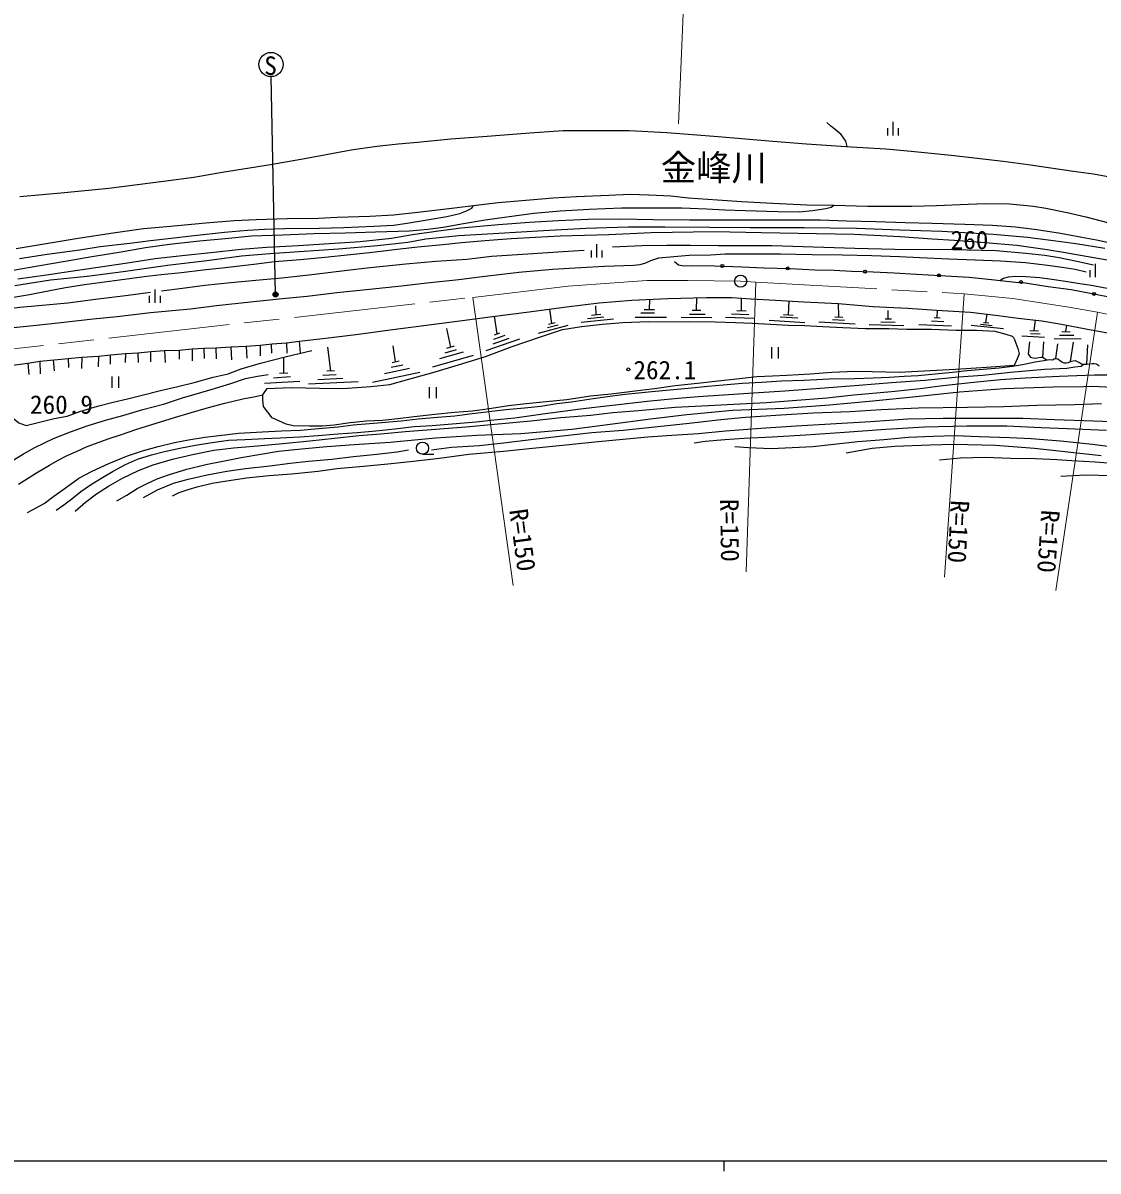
# Model space of a CAD drawing. Units: millimetres at full size, sheet at 1:1000; details may follow other scales. Extents: x 40000 to 680000, y 20000 to 380000.
# Drawn here: x 98586 to 205076, y 204000 to 317764 of the extents above; entities that cross this region are included whole.
import ezdxf
from ezdxf.enums import TextEntityAlignment as Align

# ---------------------------------------------------------------- set-up
doc = ezdxf.new("R2010")
doc.units = ezdxf.units.MM
doc.header["$LTSCALE"] = 1000
doc.linetypes.add('CHAIN', pattern=[18.5, 12, -1.5, 3.5, -1.5])
for name, color, linetype, lineweight in [('M-BGD', 7, 'Continuous', 25), ('M-BGD-EXST', 7, 'Continuous', 25), ('M-BMK', 2, 'CHAIN', 13), ('M-BMK-SRVR', 3, 'Continuous', 25), ('M-STR-HTXT', 7, 'Continuous', 13), ('M-TTL-BAND', 7, 'Continuous', 25)]:
    doc.layers.add(name, color=color, linetype=linetype, lineweight=lineweight)
doc.layers.add('M-BMK-HTXT', color=7, linetype='Continuous')
doc.styles.add('ＭＳ ゴシック', font='')
doc.styles.get('ＭＳ ゴシック').set_extended_font_data('MS Gothic')

msp = doc.modelspace()

# ---------------------------------------------------------------- hatches: boundary and pattern name
at = {"layer": 'M-BGD-EXST'}
msp.add_hatch(color=256, dxfattribs=at).paths.add_polyline_path([(123388, 290742, 1), (123827, 290981, 0.41421), (123488, 291081, 0.41421)])

# ---------------------------------------------------------------- linework, layer by layer
at = {"layer": 'M-BGD'}
for p, q in [((184241, 306628), (184241, 307325)), ((184775, 306628), (184775, 307956)), ((185308, 306628), (185308, 307325)), ((155432, 294514), (155432, 295843)), ((154899, 294514), (154899, 295211)), ((155965, 294514), (155965, 295211)), ((204838, 292579), (204838, 293908)), ((204305, 292579), (204305, 293276)), ((111667, 290026), (111667, 291355)), ((111134, 290026), (111134, 290723)), ((112200, 290026), (112200, 290723)), ((160644, 289355), (160679, 290369)), ((165304, 289308), (165336, 290521)), ((169747, 289259), (169761, 290490)), ((174404, 288842), (174479, 290215)), ((150975, 287996), (150790, 289418)), ((155361, 288870), (155322, 289727)), ((159784, 289055), (161158, 289055)), ((160130, 289355), (161158, 289355)), ((164870, 289313), (165739, 289302)), ((169285, 289276), (170209, 289242)), ((179404, 288636), (179362, 289968)), ((184300, 288440), (184293, 289256)), ((189141, 288571), (189183, 289289)), ((145569, 286964), (145286, 288698)), ((150553, 287572), (151597, 287853)), ((150645, 287907), (151306, 288085)), ((153876, 288124), (157097, 288436)), ((154515, 288487), (156121, 288643)), ((154896, 288825), (155826, 288915)), ((159225, 288605), (162334, 288605)), ((163789, 288627), (166807, 288589)), ((164624, 288916), (166154, 288897)), ((168186, 288615), (171024, 288513)), ((168781, 288944), (170496, 288882)), ((172501, 288316), (176049, 288082)), ((173583, 288645), (175339, 288530)), ((173932, 288873), (174876, 288811)), ((177426, 288132), (181023, 287957)), ((178765, 288367), (179976, 288308)), ((179012, 288655), (179796, 288617)), ((182399, 287898), (185845, 287791)), ((183553, 288163), (184989, 288118)), ((183996, 288449), (184605, 288430)), ((187315, 287889), (190573, 287767)), ((188573, 288242), (189794, 288196)), ((188838, 288583), (189444, 288560)), ((192506, 287832), (195699, 287473)), ((193422, 287930), (194597, 287798)), ((193741, 288095), (194269, 288036)), ((193978, 288069), (194080, 288898)), ((198753, 287283), (198879, 288312)), ((140952, 285654), (140556, 287480)), ((145214, 286415), (146353, 286816)), ((145303, 286870), (145835, 287058)), ((149649, 287018), (152575, 287805)), ((197514, 286746), (199771, 286631)), ((198327, 287305), (199180, 287262)), ((198399, 287001), (199358, 286952)), ((201264, 286835), (202669, 286813)), ((201496, 287181), (202302, 287169)), ((201899, 287175), (201975, 287820)), ((117697, 285559), (117726, 284491)), ((119160, 285662), (119227, 284376)), ((120686, 285742), (120768, 284537)), ((122070, 285851), (122090, 284792)), ((123162, 285944), (123214, 285051)), ((124701, 286063), (124738, 285034)), ((125957, 286217), (126033, 285039)), ((129066, 283309), (128772, 285637)), ((135495, 284196), (135260, 285764)), ((140581, 285548), (141323, 285761)), ((144483, 285309), (147798, 286477)), ((145147, 285967), (146749, 286532)), ((172738, 285640), (172738, 284522)), ((173404, 285640), (173404, 284522)), ((199612, 284640), (199720, 286162)), ((200715, 286493), (203409, 286452)), ((200881, 284524), (201102, 285958)), ((202349, 284229), (202652, 286120)), ((203964, 283954), (204074, 285856)), ((103049, 284500), (103080, 283614)), ((104418, 284639), (104400, 283522)), ((106070, 284748), (106045, 283689)), ((107216, 284859), (107233, 283943)), ((108729, 284997), (108723, 284110)), ((109959, 285085), (109981, 284122)), ((111228, 285196), (111228, 284191)), ((112617, 285304), (112665, 284116)), ((114051, 285355), (114072, 284456)), ((115351, 285457), (115348, 284295)), ((116514, 285545), (116519, 284526)), ((124412, 283078), (124413, 284638)), ((139190, 283690), (143203, 284846)), ((139882, 284513), (142223, 285188)), ((140407, 285081), (141536, 285406)), ((99066, 284049), (99179, 282916)), ((100266, 284237), (100298, 283009)), ((101588, 284375), (101671, 283297)), ((128696, 283292), (129436, 283327)), ((134390, 283042), (136888, 283572)), ((135062, 283645), (136207, 283888)), ((135152, 284124), (135837, 284269)), ((107397, 282731), (107397, 281613)), ((108063, 282731), (108063, 281613)), ((122511, 282057), (125997, 282276)), ((123395, 282614), (125098, 282720)), ((123995, 283052), (124830, 283104)), ((126879, 282005), (131798, 282236)), ((127784, 282448), (130255, 282564)), ((128293, 282873), (129599, 282934)), ((133212, 282179), (137884, 283170)), ((138834, 281689), (138834, 280571)), ((139501, 281689), (139501, 280571)), ((138168, 275023), (139290, 275023))]:
    msp.add_line(p, q, dxfattribs=at)
for points in [[(180227, 305507), (180105, 306064), (179628, 306707), (179052, 307215), (178625, 307524), (178198, 307890)], [(98279, 300562), (102706, 300963), (107090, 301407), (112516, 302082), (115524, 302497), (118304, 302970), (123093, 303745), (126661, 304375), (131097, 305178), (133647, 305551), (135753, 305780), (137659, 305966), (140959, 306282), (144154, 306497), (148803, 306870), (152099, 307113), (156087, 307113), (158623, 307099), (162366, 306898), (167457, 306526), (172876, 306067), (176214, 305781), (180632, 305480), (184070, 305279), (186582, 305048), (190516, 304652), (195682, 304070), (198164, 303740), (202645, 303080), (204625, 302802), (208603, 302088)], [(97926, 295407), (99483, 295669), (102476, 296174), (104070, 296423), (107512, 296959), (110523, 297383), (112840, 297582), (116687, 297950), (119492, 298181), (121678, 298300), (124771, 298380), (127857, 298424), (129713, 298505), (132961, 298617), (135274, 298766), (137391, 298972), (139930, 299272), (141580, 299489), (143197, 299674), (145657, 299970), (148387, 300188), (151117, 300437), (153409, 300561), (156605, 300702), (158732, 300796), (160587, 300733), (162763, 300623), (164506, 300442), (167399, 300223), (169762, 300074), (172867, 299901), (176238, 299751), (178911, 299696), (182240, 299626), (184982, 299595), (186623, 299602), (189060, 299681), (192227, 299823), (193923, 299878), (196351, 299854), (198685, 299595), (199918, 299406), (202032, 298974), (203861, 298543), (206008, 298000)], [(97017, 293169), (100252, 293727), (102756, 294162), (105408, 294619), (108129, 295067), (110735, 295525), (113110, 295858), (116063, 296167), (118608, 296407), (121232, 296657), (124328, 296777), (127391, 296888), (130538, 296971), (133504, 297064), (136882, 297161), (138679, 297341), (140202, 297539), (142213, 297886), (144366, 298260), (146501, 298569), (149185, 298916), (151791, 299147), (154660, 299327), (157917, 299452), (159886, 299461), (161965, 299443), (163859, 299434), (166295, 299350), (168114, 299262), (170119, 299179), (173344, 299069), (175517, 299059), (176796, 299179), (178122, 299364), (178653, 299516), (178911, 299696)], [(98242, 294421), (100984, 294867), (104213, 295295), (106242, 295604), (109169, 295951), (111224, 296201), (113255, 296439), (115549, 296710), (118552, 297047), (120828, 297216), (122503, 297335), (124523, 297411), (127936, 297443), (130362, 297503), (133347, 297612), (135284, 297737), (136629, 297916), (138638, 298252), (140560, 298599), (141851, 298887), (142524, 299132), (143045, 299403), (143197, 299674)], [(98066, 292403), (100919, 292791), (103986, 293253), (106484, 293617), (109357, 294074), (111691, 294425), (114656, 294745), (117193, 295027), (120211, 295333), (122748, 295537), (125864, 295717), (128422, 295877), (132003, 296106), (135100, 296431), (137166, 296791), (139747, 297151), (142002, 297462), (145686, 297797), (148773, 298036), (151602, 298186), (154572, 298308), (157785, 298347), (160964, 298289), (164628, 298259), (167803, 298259), (170909, 298269), (174749, 298269), (177553, 298264), (180169, 298167), (183056, 298089), (185968, 297987), (188656, 297914), (191874, 297837), (194629, 297715), (196885, 297550), (199028, 297297), (201352, 296923), (203466, 296554), (204933, 296277), (207686, 295664)], [(97441, 290547), (99226, 290870), (101069, 291208), (102805, 291552), (104677, 291847), (106666, 292128), (108156, 292304), (110585, 292635), (112285, 292831), (114302, 293042), (116435, 293303), (118620, 293521), (121463, 293859), (123493, 294119), (126069, 294309), (128493, 294547), (131041, 294808), (133213, 295061), (135648, 295357), (137693, 295567), (140191, 295814), (142011, 295997), (144755, 296229), (146948, 296411), (149361, 296545), (151799, 296685), (156626, 296805), (160803, 297004), (167061, 297098), (171726, 297010), (177179, 296907), (180932, 296827), (185476, 296604), (188648, 296364), (190844, 296245), (193901, 296013), (197048, 295750), (200042, 295319), (201654, 295056), (203330, 294745), (205983, 294297)], [(97774, 291751), (101326, 292308), (104943, 292681), (108511, 293151), (112910, 293747), (116791, 294229), (120238, 294677), (123035, 294925), (125946, 295116), (129826, 295368), (133690, 295707), (136711, 296057), (138477, 296374), (141756, 296709), (145723, 296933), (150155, 297207), (154332, 297414), (158550, 297578), (162163, 297573), (166580, 297540), (170621, 297497), (175968, 297497), (181155, 297421), (185446, 297277), (189599, 297118), (194682, 296822), (198104, 296525), (200899, 296167), (202884, 295912), (205756, 295449)], [(112305, 291233), (114404, 291496), (116593, 291794), (119176, 292056), (121664, 292273), (124229, 292518), (127205, 292834), (130711, 293259), (132982, 293522), (136497, 293912), (139474, 294157), (142554, 294374), (144997, 294645), (148602, 294890), (151552, 295080), (154163, 295261)], [(156982, 295579), (159922, 295696), (162367, 295750), (164693, 295759), (167473, 295705), (172804, 295696), (177930, 295561), (180979, 295443), (184946, 295362), (190696, 295307), (194988, 295208), (197913, 294944), (199815, 294745), (201217, 294528), (202963, 294176), (204613, 293786)], [(159709, 293819), (160292, 293993), (160777, 294230), (161585, 294478), (163043, 294623), (164579, 294764), (166695, 294796), (168156, 294882), (170292, 294877), (173625, 294871), (176758, 294823), (179763, 294780), (182664, 294731), (185420, 294618), (187414, 294537), (190312, 294392), (192895, 294295), (195425, 294187), (197877, 294042), (200074, 293773), (201508, 293557), (202815, 293351), (203909, 293109)], [(96278, 287442), (99917, 287832), (102322, 288072), (105537, 288430), (107926, 288679), (111225, 289061), (115168, 289443), (117764, 289774), (121137, 290131), (124301, 290473), (126732, 290705), (129681, 291045), (132899, 291385), (136090, 291718), (138604, 292000), (141751, 292348), (144066, 292647), (147712, 293054), (151041, 293353), (153845, 293544), (156181, 293677), (159052, 293768), (159709, 293819)], [(163121, 294123), (163524, 293799), (164038, 293704), (164924, 293744), (167069, 293712), (169791, 293585), (171982, 293498), (174586, 293435), (177031, 293316), (178945, 293261), (180645, 293158), (182817, 293087), (184881, 293016), (187083, 292865), (189408, 292739), (192312, 292581), (194526, 292344), (196008, 292162), (197197, 292042), (197448, 292084), (200147, 291644), (202401, 291346), (204122, 291030), (206030, 290655)], [(195352, 292242), (195713, 292469), (196196, 292591), (196911, 292670), (197915, 292644), (199296, 292526), (200509, 292381), (201838, 292170), (203286, 291951), (204431, 291767), (205603, 291560), (206980, 291328), (208605, 290994), (210021, 290749), (211933, 290366), (213384, 290099), (213823, 290013)], [(83858, 286099), (84210, 286598), (85196, 287077), (87186, 287602), (89035, 287991), (91460, 288515), (93450, 288886), (96070, 289349), (98287, 289602), (100123, 289783), (103014, 290046), (105782, 290380), (108990, 290797), (111216, 291096)], [(96780, 283757), (99066, 284049), (100266, 284237), (101662, 284383), (103049, 284500), (104418, 284639), (106070, 284748), (107282, 284865), (108729, 284997), (109959, 285085), (111288, 285202), (112617, 285304), (114051, 285355), (115351, 285457), (116514, 285545), (117697, 285559), (119160, 285662), (120686, 285742), (122070, 285851), (123275, 285954), (124701, 286063), (125957, 286217), (128305, 286502), (131828, 286941), (134963, 287357), (138304, 287796), (141593, 288198), (145094, 288673), (148720, 289148), (152419, 289631), (155657, 290032), (158910, 290289), (162448, 290449), (166292, 290545), (168808, 290544), (170714, 290435), (173114, 290289), (175934, 290136), (179362, 289968), (182769, 289683), (186249, 289514), (189070, 289295), (192447, 289098), (195196, 288762), (197169, 288521), (199501, 288236), (201466, 287915), (203880, 287468), (206928, 286906)], [(198299, 286182), (198164, 284951), (198387, 284660), (198793, 284545), (199003, 284572), (199436, 284640), (199612, 284640), (199975, 284369)], [(95162, 283060), (95751, 281378), (96351, 280254), (97130, 279010), (98185, 278136), (98898, 277889), (100238, 278221), (101674, 278554), (102970, 278791), (104224, 279276), (105983, 279798), (107532, 280188), (108925, 280502), (110275, 280835), (112224, 281338), (113916, 281756), (115538, 282148), (117410, 282661), (118922, 283012), (120195, 283487), (122125, 284059), (124563, 284676), (127188, 285324)], [(99028, 269250), (100684, 270161), (101632, 270861), (102885, 271778), (104124, 272653), (105451, 273352), (107083, 274110), (108933, 274866), (110424, 275370), (111967, 275792), (113611, 276177), (114974, 276448), (116610, 276720), (118032, 276900), (119939, 277104), (122314, 277232), (124211, 277352), (126065, 277420), (127867, 277593), (129810, 277751), (131300, 277939), (133313, 278106), (136048, 278347), (137742, 278527), (139655, 278686), (141359, 278844), (142814, 279025), (144749, 279251), (146429, 279447), (148261, 279627), (149872, 279793), (151453, 280041), (152909, 280222), (155071, 280561), (156705, 280795), (158250, 280991), (159887, 281149), (160890, 281233), (162672, 281408), (164465, 281575), (166431, 281773), (167953, 281897), (169857, 282082), (171730, 282181), (173733, 282311), (175922, 282361), (178451, 282497), (180974, 282521), (182798, 282589), (184375, 282663), (185865, 282762), (187268, 282843), (188956, 283009), (190650, 283164), (192127, 283319), (193302, 283424), (195274, 283589), (196607, 283741), (197601, 283935), (198857, 284177), (199724, 284328), (200227, 284410), (200570, 284395), (200715, 284483), (200881, 284524), (201083, 284473), (201275, 284338), (201477, 284172), (201700, 284089), (201928, 284079), (202167, 284130), (202349, 284229), (202615, 284291), (202823, 284301), (202999, 284213), (203227, 284104), (203430, 283975), (203647, 283954), (203964, 283954), (204244, 283990), (204514, 284027), (204706, 284022), (204882, 283996), (205022, 283928), (205193, 283773)], [(101890, 269477), (102637, 270025), (103427, 270622), (104310, 271327), (105386, 272054), (106454, 272716), (107536, 273349), (108734, 274000), (109923, 274533), (111320, 274961), (112601, 275302), (114134, 275638), (115664, 275936), (117088, 276164), (118935, 276413), (120601, 276492), (122497, 276599), (124070, 276670), (126024, 276763), (127811, 276884), (129763, 277048), (131678, 277190), (133538, 277354), (135424, 277560), (137335, 277767), (139115, 277881), (141481, 278066), (143461, 278237), (145242, 278422), (147306, 278641), (148695, 278841), (150324, 279075), (151816, 279275), (153558, 279492), (155480, 279722), (156970, 279888), (158714, 280088), (160427, 280287), (162115, 280465), (163491, 280568), (165465, 280734), (167972, 280928), (171436, 281157), (174063, 281322), (177973, 281602), (181398, 281876), (184613, 282122), (187930, 282379), (191250, 282688), (193666, 282876), (196394, 283157), (199790, 283443), (201985, 283569), (202784, 283683), (203390, 283763), (203647, 283954)], [(97515, 274360), (98636, 275062), (99757, 275707), (101604, 276603), (103280, 277259), (104944, 277848), (106767, 278391), (108470, 278871), (110452, 279448), (112513, 280003), (114393, 280603), (117232, 281444), (119191, 282032), (120618, 282530), (121807, 282779), (122860, 282926)], [(103764, 269387), (104764, 270279), (105868, 271102), (107051, 271873), (108449, 272648), (110020, 273425), (111472, 273969), (113386, 274543), (115367, 275009), (117498, 275441), (119425, 275676), (121826, 275868), (124312, 276084), (127014, 276368), (129441, 276608), (131861, 276874), (134018, 277060), (136459, 277296), (139437, 277507), (142464, 277747), (145654, 278046), (148884, 278351), (151852, 278661), (154846, 278911), (156999, 279156), (159571, 279372), (163174, 279681), (166491, 279868), (169582, 280034), (172237, 280171), (175255, 280377), (178228, 280632), (180898, 280922), (184632, 281256), (187449, 281531), (189440, 281805), (192435, 282139), (195431, 282423), (197872, 282602), (201229, 282749), (204737, 282895), (207412, 282881)], [(107899, 270397), (108870, 270971), (109905, 271635), (110897, 272144), (111882, 272602), (113016, 272995), (114811, 273542), (116695, 273997), (118555, 274377), (120198, 274708), (122135, 275050), (123890, 275320), (126160, 275570), (128689, 275811), (131387, 275992), (134963, 276240), (139462, 276649), (143532, 276902), (147891, 277090), (152959, 277505), (156762, 277994), (160760, 278529), (164339, 278957), (168880, 279380), (173974, 279600), (178462, 279921), (182778, 280311), (186743, 280725), (191355, 281228), (195807, 281536), (200634, 281710), (203662, 281750), (204498, 281759), (206543, 281673)], [(98134, 272065), (99036, 272616), (99938, 273181), (101213, 273945), (102084, 274437), (102966, 274891), (103944, 275345), (104929, 275779), (105770, 276096), (107021, 276561), (108330, 276994), (109776, 277476), (111777, 278119), (113589, 278676), (115160, 279131), (116969, 279663), (118574, 280083), (120352, 280517), (121615, 280759), (122334, 280929)], [(139056, 275481), (141032, 275717), (143799, 275903), (146492, 276201), (148893, 276503), (152026, 276836), (154950, 277167), (158029, 277421), (161459, 277782), (164583, 278109), (167711, 278461), (170146, 278705), (173659, 278949), (176845, 279134), (180525, 279276), (183610, 279447), (187288, 279632), (192153, 279678), (195722, 279765), (199004, 279875), (202788, 279971), (205408, 280055)], [(113411, 270916), (114049, 271222), (114950, 271535), (115856, 271797), (117337, 272169), (118773, 272403), (120719, 272687), (122976, 272906), (125198, 273103), (127839, 273365), (129685, 273605), (132313, 273851), (134727, 274070), (136925, 274299), (139843, 274644), (142750, 275026), (146192, 275349), (149061, 275628), (152349, 275955), (155246, 276251), (158371, 276551), (160473, 276742), (162864, 276911), (165495, 277097), (168184, 277343), (171665, 277600), (175189, 277845), (178571, 278026), (182554, 278277), (186248, 278529), (189751, 278600), (197633, 278599), (200751, 278483), (203671, 278379), (206511, 278278)], [(165055, 276172), (166173, 276326), (168096, 276486), (170029, 276635), (172784, 276747), (176136, 276938), (179951, 277221), (184043, 277519), (187895, 277743), (192094, 277828), (196043, 277834), (199453, 277674), (202005, 277589), (205910, 277408)], [(169115, 275793), (170439, 275691), (172689, 275600), (174771, 275681), (176837, 275788), (178900, 276027), (181296, 276276), (183863, 276504), (186294, 276712), (188754, 276808), (190968, 276869), (193293, 276798), (196331, 276681), (198462, 276585), (201373, 276341), (204538, 276027), (206305, 275803)], [(110527, 270747), (111897, 271507), (113511, 272158), (114953, 272558), (116846, 272990), (118780, 273339), (120629, 273603), (123037, 273870), (125061, 274134), (126882, 274351), (129166, 274536), (131343, 274794), (133627, 275041), (135653, 275264), (136771, 275472)], [(205387, 274877), (202071, 275243), (198767, 275601), (194915, 275889), (190838, 275990), (188402, 275912), (184956, 275804), (182701, 275586), (180124, 275142)], [(189366, 274474), (191441, 274657), (193880, 274734), (196417, 274651), (198879, 274610), (200991, 274504), (202487, 274415), (204795, 274261), (206955, 274107)], [(201386, 272845), (203830, 272979), (206450, 272909)]]:
    msp.add_lwpolyline(points, dxfattribs=at)
msp.add_lwpolyline([(122766, 281556), (125163, 281641), (127987, 281564), (130282, 281556), (133047, 281752), (134934, 281939), (136823, 282474), (139180, 283112), (141740, 283878), (144409, 284727), (147056, 285715), (149641, 286600), (152032, 287392), (153907, 287698), (155976, 287923), (157991, 288071), (160559, 288191), (162667, 288158), (164605, 288191), (167151, 288136), (169160, 288092), (170814, 288005), (172632, 287923), (174373, 287818), (176031, 287769), (177811, 287671), (179810, 287594), (182033, 287490), (184349, 287490), (186139, 287413), (188575, 287408), (190995, 287337), (193027, 287309), (194849, 287216), (195955, 286916), (196574, 286740), (196700, 286593), (196799, 286411), (196933, 286034), (197143, 285515), (197249, 284984), (197081, 284474), (196777, 283821), (194020, 283609), (190959, 283411), (188456, 283296), (185414, 283129), (182714, 283199), (180983, 283232), (178718, 283122), (176559, 282961), (174237, 282819), (172842, 282768), (171284, 282704), (169266, 282466), (167451, 282280), (165394, 282049), (163200, 281791), (161131, 281515), (158974, 281244), (156834, 280994), (154808, 280781), (152443, 280422), (150427, 280209), (148442, 280010), (146665, 279824), (144570, 279496), (143102, 279290), (141315, 279155), (139386, 278981), (137326, 278750), (135725, 278550), (134194, 278376), (132620, 278299), (131011, 278132), (129403, 277913), (128207, 277817), (126953, 277816), (125352, 277849), (124650, 278017), (123280, 278627), (122412, 279772), (122347, 280448), (122334, 280929)], close=True, dxfattribs=at)
for centre, radius in [((167859, 293675), 150), ((174342, 293441), 150), ((182000, 293114), 150), ((189338, 292743), 150), ((197448, 292084), 150), ((204686, 290919), 150), ((158544, 283427), 150), ((138168, 275623), 600)]:
    msp.add_circle(centre, radius, dxfattribs=at)
at = {"layer": 'M-BGD-EXST'}
msp.add_line((123607, 290861), (123176, 312446), dxfattribs=at)
for centre, radius in [((123152, 313646), 1200), ((123607, 290861), 250)]:
    msp.add_circle(centre, radius, dxfattribs=at)
at = {"layer": 'M-BMK'}
msp.add_lwpolyline([(70312, 282430), (143141, 290565), (152595, 291687), (160371, 292232), (164436, 292232), (169674, 292173), (171174, 292086), (191801, 290921), (196635, 290445), (202178, 289615), (205030, 289106), (268963, 276110), (270476, 275891), (276440, 275160), (279527, 274876), (284501, 274907), (290426, 275384)], dxfattribs=at)
at = {"layer": 'M-BMK-SRVR'}
msp.add_circle((169674, 292173), 600, dxfattribs=at)
at = {"layer": 'M-STR-HTXT'}
for p, q in [((163509, 307779), (164213, 323844)), ((170209, 263368), (171174, 292086)), ((147148, 262022), (143141, 290565)), ((189872, 262862), (191801, 290921)), ((200898, 261523), (205030, 289106))]:
    msp.add_line(p, q, dxfattribs=at)
at = {"layer": 'M-TTL-BAND'}
for p, q in [((40000, 205000), (579000, 205000)), ((168000, 205000), (168000, 204000))]:
    msp.add_line(p, q, dxfattribs=at)

# ---------------------------------------------------------------- texts
at = {"layer": 'M-BGD', "style": 'ＭＳ ゴシック'}
for s, p in [('260', (192345, 296261)), ('262.1', (162172, 283377)), ('260.9', (102398, 279954))]:
    msp.add_text(s, height=1833, dxfattribs=at).set_placement(p, align=Align.MIDDLE_CENTER)
at = {"layer": 'M-BGD-EXST', "style": 'ＭＳ ゴシック'}
msp.add_text('S', height=1833, dxfattribs=at).set_placement((123110, 313534), align=Align.MIDDLE_CENTER)
at = {"layer": 'M-BMK-HTXT', "style": 'ＭＳ ゴシック'}
msp.add_text('金峰川', height=2566, dxfattribs=at).set_placement((167014, 303436), align=Align.MIDDLE_CENTER)
at = {"layer": 'M-STR-HTXT', "style": 'ＭＳ ゴシック'}
for rotation, p in [(270.843, (168602, 267482)), (267.079, (191262, 267351)), (277.748, (148078, 266535)), (266.281, (200176, 266393))]:
    msp.add_text('R=150', height=1833, rotation=rotation, dxfattribs=at).set_placement(p, align=Align.MIDDLE_CENTER)

doc.saveas('drawing.dxf')
